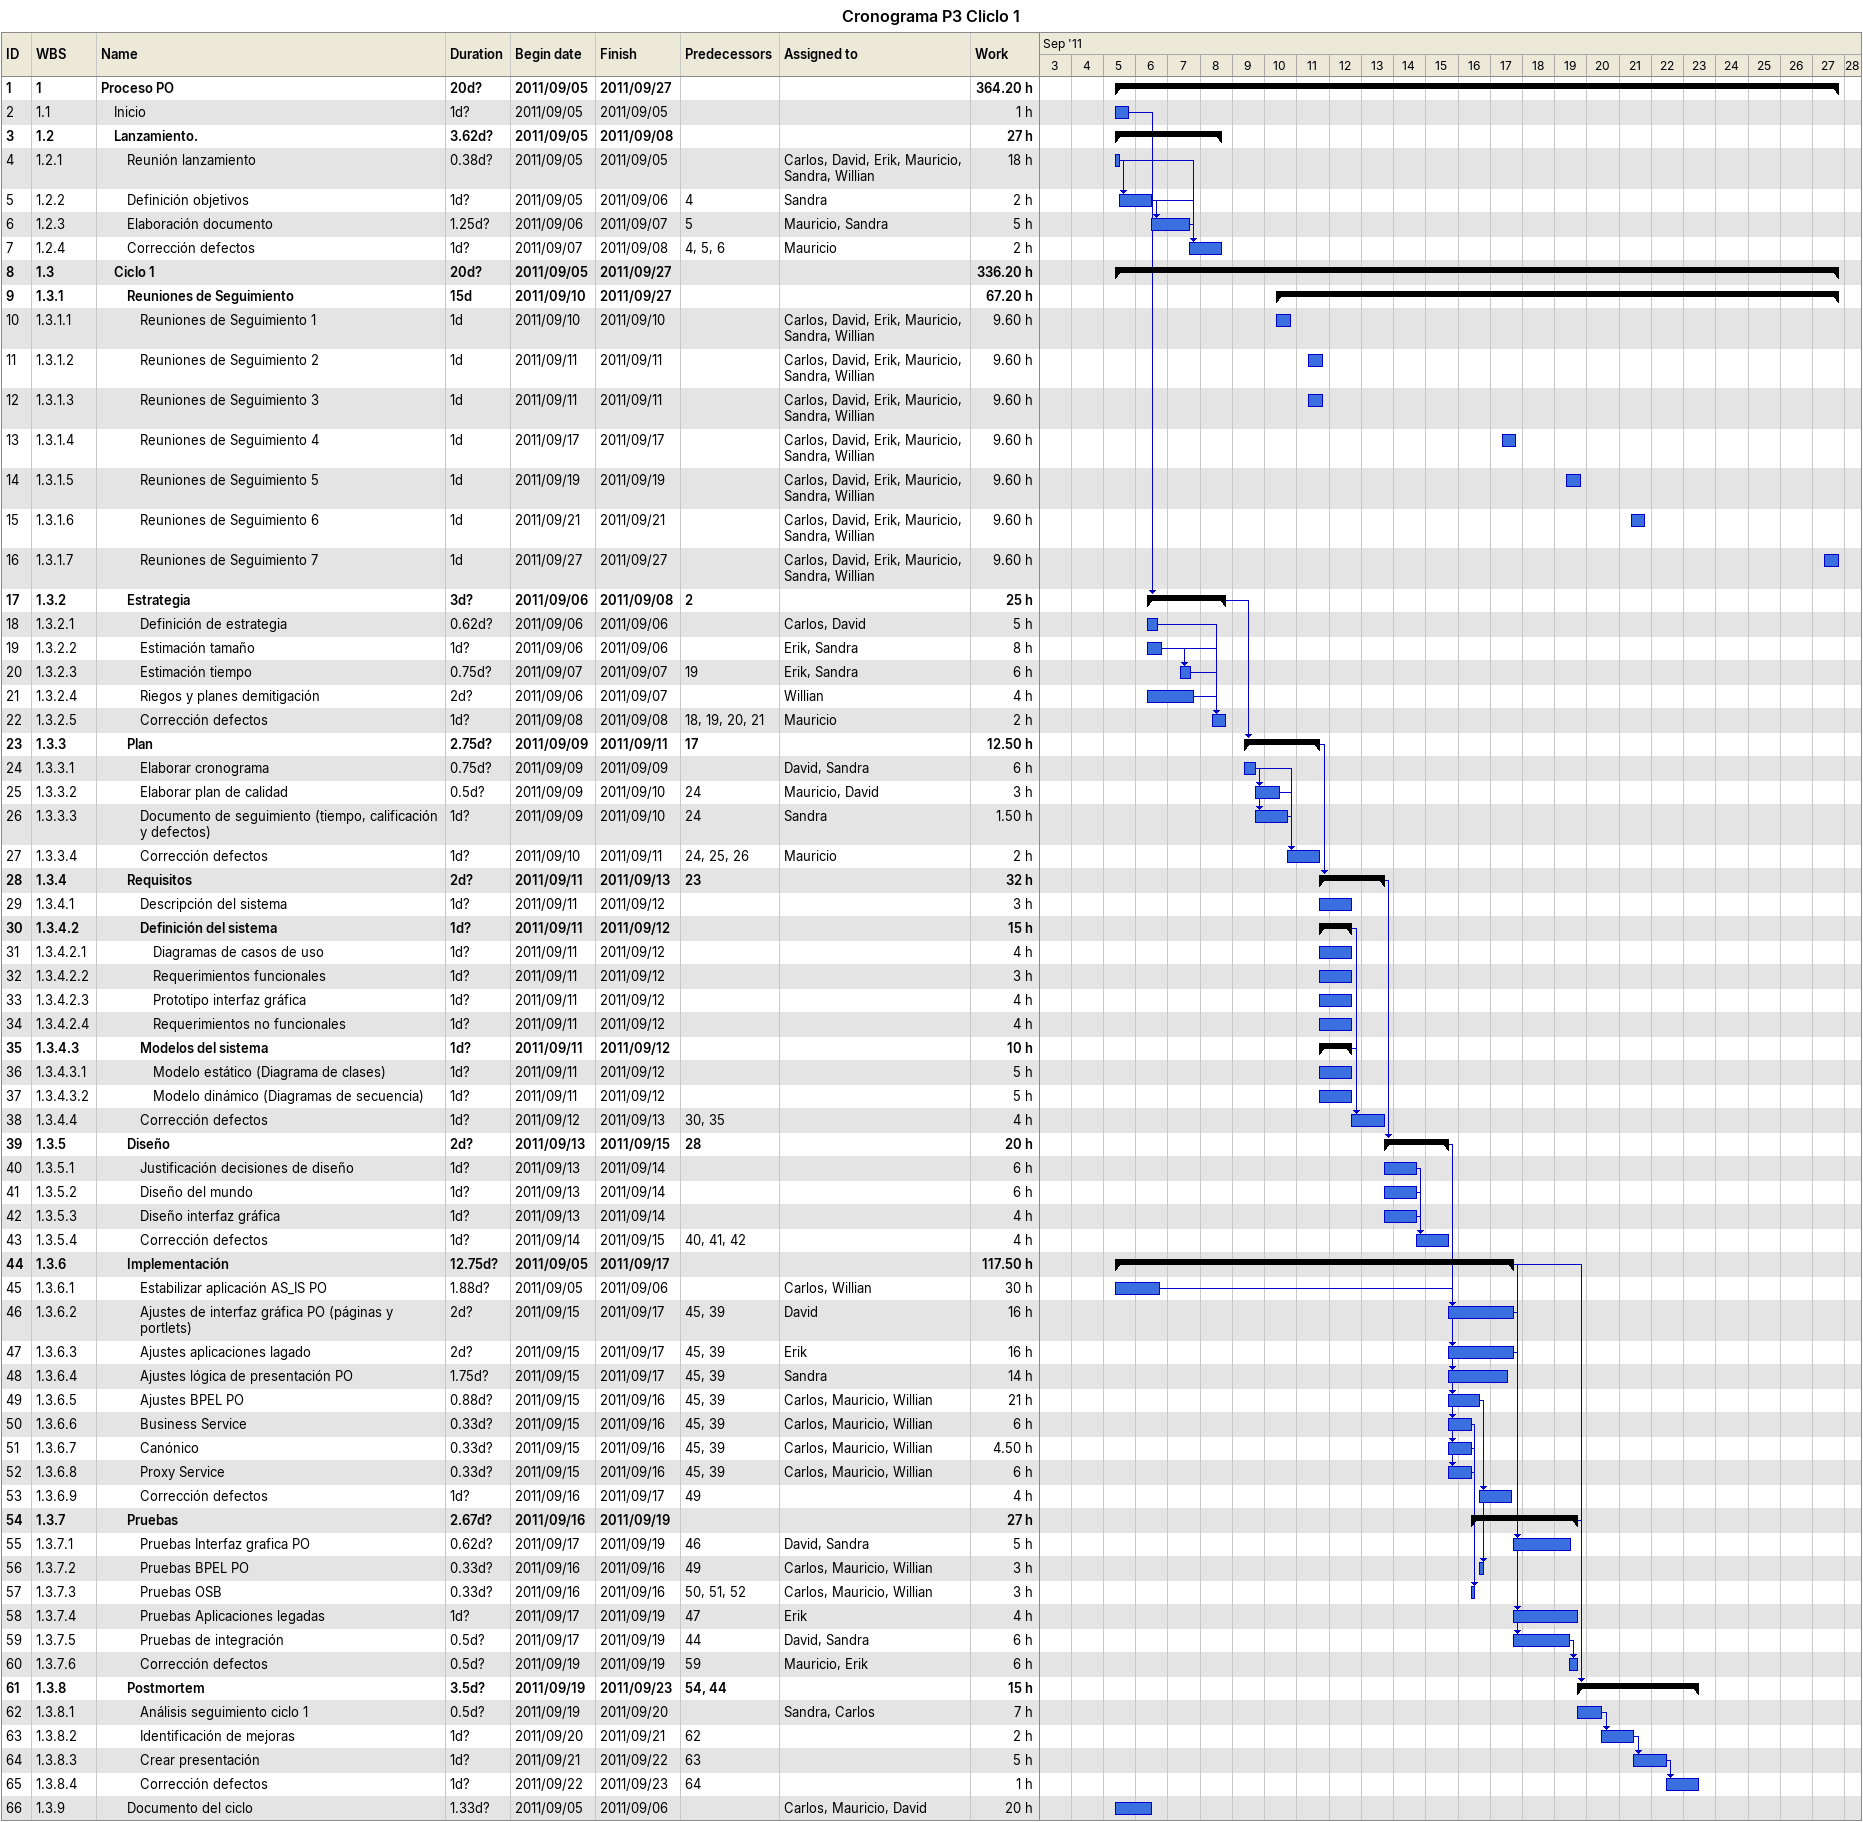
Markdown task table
Cronograma P3 Cliclo 1

| ID | WBS | Task | Duration | Start | Finish | Predecessors | Resources | Work (h) |
|---|---|---|---|---|---|---|---|---|
| 1 | 1 | **Proceso PO** | 20d? | 2011-09-05 | 2011-09-27 |  |  | 364.20 |
| 2 | 1.1 | Inicio | 1d? | 2011-09-05 | 2011-09-05 |  |  | 1 |
| 3 | 1.2 | **Lanzamiento.** | 3.62d? | 2011-09-05 | 2011-09-08 |  |  | 27 |
| 4 | 1.2.1 | Reunión lanzamiento | 0.38d? | 2011-09-05 | 2011-09-05 |  | Carlos, David, Erik, Mauricio, Sandra, Willian | 18 |
| 5 | 1.2.2 | Definición objetivos | 1d? | 2011-09-05 | 2011-09-06 | 4 | Sandra | 2 |
| 6 | 1.2.3 | Elaboración documento | 1.25d? | 2011-09-06 | 2011-09-07 | 5 | Mauricio, Sandra | 5 |
| 7 | 1.2.4 | Corrección defectos | 1d? | 2011-09-07 | 2011-09-08 | 4, 5, 6 | Mauricio | 2 |
| 8 | 1.3 | **Ciclo 1** | 20d? | 2011-09-05 | 2011-09-27 |  |  | 336.20 |
| 9 | 1.3.1 | **Reuniones de Seguimiento** | 15d | 2011-09-10 | 2011-09-27 |  |  | 67.20 |
| 10 | 1.3.1.1 | Reuniones de Seguimiento 1 | 1d | 2011-09-10 | 2011-09-10 |  | Carlos, David, Erik, Mauricio, Sandra, Willian | 9.60 |
| 11 | 1.3.1.2 | Reuniones de Seguimiento 2 | 1d | 2011-09-11 | 2011-09-11 |  | Carlos, David, Erik, Mauricio, Sandra, Willian | 9.60 |
| 12 | 1.3.1.3 | Reuniones de Seguimiento 3 | 1d | 2011-09-11 | 2011-09-11 |  | Carlos, David, Erik, Mauricio, Sandra, Willian | 9.60 |
| 13 | 1.3.1.4 | Reuniones de Seguimiento 4 | 1d | 2011-09-17 | 2011-09-17 |  | Carlos, David, Erik, Mauricio, Sandra, Willian | 9.60 |
| 14 | 1.3.1.5 | Reuniones de Seguimiento 5 | 1d | 2011-09-19 | 2011-09-19 |  | Carlos, David, Erik, Mauricio, Sandra, Willian | 9.60 |
| 15 | 1.3.1.6 | Reuniones de Seguimiento 6 | 1d | 2011-09-21 | 2011-09-21 |  | Carlos, David, Erik, Mauricio, Sandra, Willian | 9.60 |
| 16 | 1.3.1.7 | Reuniones de Seguimiento 7 | 1d | 2011-09-27 | 2011-09-27 |  | Carlos, David, Erik, Mauricio, Sandra, Willian | 9.60 |
| 17 | 1.3.2 | **Estrategia** | 3d? | 2011-09-06 | 2011-09-08 | 2 |  | 25 |
| 18 | 1.3.2.1 | Definición de estrategia | 0.62d? | 2011-09-06 | 2011-09-06 |  | Carlos, David | 5 |
| 19 | 1.3.2.2 | Estimación tamaño | 1d? | 2011-09-06 | 2011-09-06 |  | Erik, Sandra | 8 |
| 20 | 1.3.2.3 | Estimación tiempo | 0.75d? | 2011-09-07 | 2011-09-07 | 19 | Erik, Sandra | 6 |
| 21 | 1.3.2.4 | Riegos y planes demitigación | 2d? | 2011-09-06 | 2011-09-07 |  | Willian | 4 |
| 22 | 1.3.2.5 | Corrección defectos | 1d? | 2011-09-08 | 2011-09-08 | 18, 19, 20, 21 | Mauricio | 2 |
| 23 | 1.3.3 | **Plan** | 2.75d? | 2011-09-09 | 2011-09-11 | 17 |  | 12.50 |
| 24 | 1.3.3.1 | Elaborar cronograma | 0.75d? | 2011-09-09 | 2011-09-09 |  | David, Sandra | 6 |
| 25 | 1.3.3.2 | Elaborar plan de calidad | 0.5d? | 2011-09-09 | 2011-09-10 | 24 | Mauricio, David | 3 |
| 26 | 1.3.3.3 | Documento de seguimiento (tiempo, calificación y defectos) | 1d? | 2011-09-09 | 2011-09-10 | 24 | Sandra | 1.50 |
| 27 | 1.3.3.4 | Corrección defectos | 1d? | 2011-09-10 | 2011-09-11 | 24, 25, 26 | Mauricio | 2 |
| 28 | 1.3.4 | **Requisitos** | 2d? | 2011-09-11 | 2011-09-13 | 23 |  | 32 |
| 29 | 1.3.4.1 | Descripción del sistema | 1d? | 2011-09-11 | 2011-09-12 |  |  | 3 |
| 30 | 1.3.4.2 | **Definición del sistema** | 1d? | 2011-09-11 | 2011-09-12 |  |  | 15 |
| 31 | 1.3.4.2.1 | Diagramas de casos de uso | 1d? | 2011-09-11 | 2011-09-12 |  |  | 4 |
| 32 | 1.3.4.2.2 | Requerimientos funcionales | 1d? | 2011-09-11 | 2011-09-12 |  |  | 3 |
| 33 | 1.3.4.2.3 | Prototipo interfaz gráfica | 1d? | 2011-09-11 | 2011-09-12 |  |  | 4 |
| 34 | 1.3.4.2.4 | Requerimientos no funcionales | 1d? | 2011-09-11 | 2011-09-12 |  |  | 4 |
| 35 | 1.3.4.3 | **Modelos del sistema** | 1d? | 2011-09-11 | 2011-09-12 |  |  | 10 |
| 36 | 1.3.4.3.1 | Modelo estático (Diagrama de clases) | 1d? | 2011-09-11 | 2011-09-12 |  |  | 5 |
| 37 | 1.3.4.3.2 | Modelo dinámico (Diagramas de secuencia) | 1d? | 2011-09-11 | 2011-09-12 |  |  | 5 |
| 38 | 1.3.4.4 | Corrección defectos | 1d? | 2011-09-12 | 2011-09-13 | 30, 35 |  | 4 |
| 39 | 1.3.5 | **Diseño** | 2d? | 2011-09-13 | 2011-09-15 | 28 |  | 20 |
| 40 | 1.3.5.1 | Justificación decisiones de diseño | 1d? | 2011-09-13 | 2011-09-14 |  |  | 6 |
| 41 | 1.3.5.2 | Diseño del mundo | 1d? | 2011-09-13 | 2011-09-14 |  |  | 6 |
| 42 | 1.3.5.3 | Diseño interfaz gráfica | 1d? | 2011-09-13 | 2011-09-14 |  |  | 4 |
| 43 | 1.3.5.4 | Corrección defectos | 1d? | 2011-09-14 | 2011-09-15 | 40, 41, 42 |  | 4 |
| 44 | 1.3.6 | **Implementación** | 12.75d? | 2011-09-05 | 2011-09-17 |  |  | 117.50 |
| 45 | 1.3.6.1 | Estabilizar aplicación AS_IS PO | 1.88d? | 2011-09-05 | 2011-09-06 |  | Carlos, Willian | 30 |
| 46 | 1.3.6.2 | Ajustes de interfaz gráfica PO (páginas y portlets) | 2d? | 2011-09-15 | 2011-09-17 | 45, 39 | David | 16 |
| 47 | 1.3.6.3 | Ajustes aplicaciones lagado | 2d? | 2011-09-15 | 2011-09-17 | 45, 39 | Erik | 16 |
| 48 | 1.3.6.4 | Ajustes lógica de presentación PO | 1.75d? | 2011-09-15 | 2011-09-17 | 45, 39 | Sandra | 14 |
| 49 | 1.3.6.5 | Ajustes BPEL PO | 0.88d? | 2011-09-15 | 2011-09-16 | 45, 39 | Carlos, Mauricio, Willian | 21 |
| 50 | 1.3.6.6 | Business Service | 0.33d? | 2011-09-15 | 2011-09-16 | 45, 39 | Carlos, Mauricio, Willian | 6 |
| 51 | 1.3.6.7 | Canónico | 0.33d? | 2011-09-15 | 2011-09-16 | 45, 39 | Carlos, Mauricio, Willian | 4.50 |
| 52 | 1.3.6.8 | Proxy Service | 0.33d? | 2011-09-15 | 2011-09-16 | 45, 39 | Carlos, Mauricio, Willian | 6 |
| 53 | 1.3.6.9 | Corrección defectos | 1d? | 2011-09-16 | 2011-09-17 | 49 |  | 4 |
| 54 | 1.3.7 | **Pruebas** | 2.67d? | 2011-09-16 | 2011-09-19 |  |  | 27 |
| 55 | 1.3.7.1 | Pruebas Interfaz grafica PO | 0.62d? | 2011-09-17 | 2011-09-19 | 46 | David, Sandra | 5 |
| 56 | 1.3.7.2 | Pruebas BPEL PO | 0.33d? | 2011-09-16 | 2011-09-16 | 49 | Carlos, Mauricio, Willian | 3 |
| 57 | 1.3.7.3 | Pruebas OSB | 0.33d? | 2011-09-16 | 2011-09-16 | 50, 51, 52 | Carlos, Mauricio, Willian | 3 |
| 58 | 1.3.7.4 | Pruebas Aplicaciones legadas | 1d? | 2011-09-17 | 2011-09-19 | 47 | Erik | 4 |
| 59 | 1.3.7.5 | Pruebas de integración | 0.5d? | 2011-09-17 | 2011-09-19 | 44 | David, Sandra | 6 |
| 60 | 1.3.7.6 | Corrección defectos | 0.5d? | 2011-09-19 | 2011-09-19 | 59 | Mauricio, Erik | 6 |
| 61 | 1.3.8 | **Postmortem** | 3.5d? | 2011-09-19 | 2011-09-23 | 54, 44 |  | 15 |
| 62 | 1.3.8.1 | Análisis seguimiento ciclo 1 | 0.5d? | 2011-09-19 | 2011-09-20 |  | Sandra, Carlos | 7 |
| 63 | 1.3.8.2 | Identificación de mejoras | 1d? | 2011-09-20 | 2011-09-21 | 62 |  | 2 |
| 64 | 1.3.8.3 | Crear presentación | 1d? | 2011-09-21 | 2011-09-22 | 63 |  | 5 |
| 65 | 1.3.8.4 | Corrección defectos | 1d? | 2011-09-22 | 2011-09-23 | 64 |  | 1 |
| 66 | 1.3.9 | Documento del ciclo | 1.33d? | 2011-09-05 | 2011-09-06 |  | Carlos, Mauricio, David | 20 |
